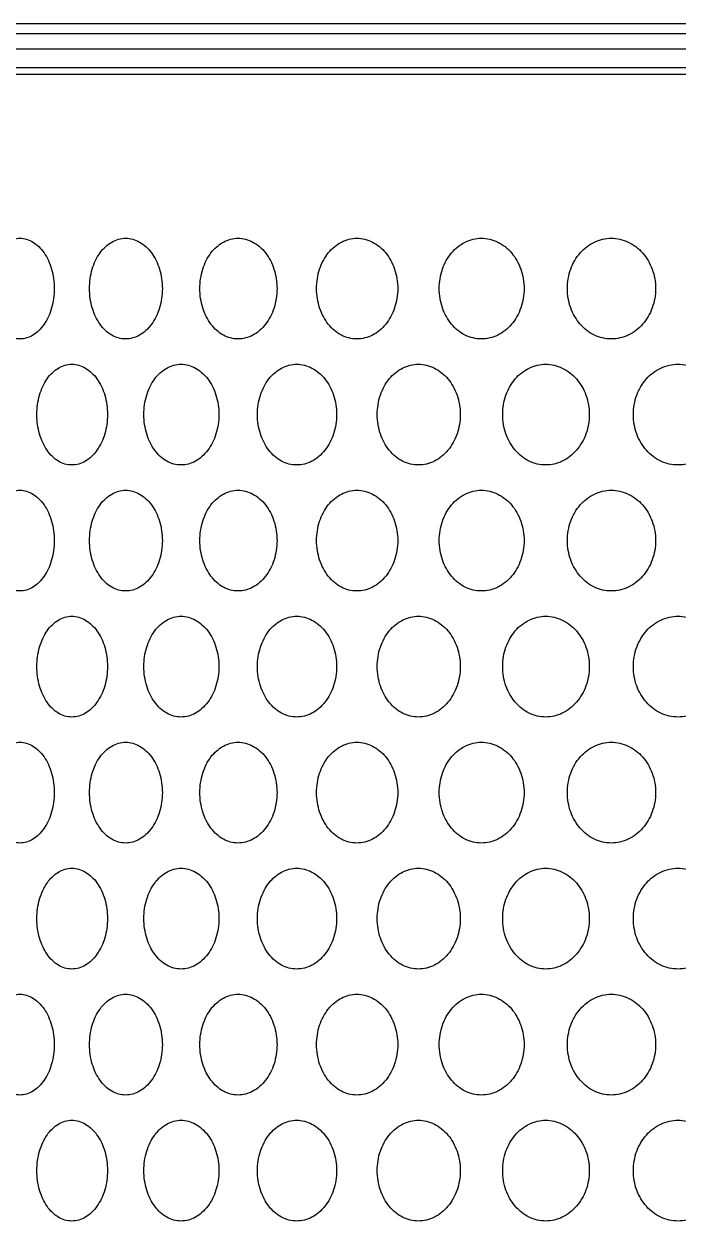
# Model space of a CAD drawing. Header units: millimetres. Extents: x 324 to 7054, y -67 to 2159.
# Drawn here: x 593.3 to 645.2, y 685 to 780 of the extents above; entities that cross this region are included whole.
import ezdxf

# ---------------------------------------------------------------- set-up
doc = ezdxf.new("R2010")
doc.units = ezdxf.units.MM
doc.header["$LTSCALE"] = 153.67
doc.layers.get('0').update_dxf_attribs({"linetype": 'CONTINUOUS'})
doc.layers.add('02___PRT_ALL_AXES', color=7, linetype='CONTINUOUS')

msp = doc.modelspace()

# ---------------------------------------------------------------- linework, layer by layer
at = {"linetype": 'Continuous'}
for p, q in [((936.34028, 778), (531.51376, 778)), ((925.51376, 776), (543.51376, 776))]:
    msp.add_line(p, q, dxfattribs=at)
at = {"layer": '02___PRT_ALL_AXES', "linetype": 'Continuous'}
for p, q in [((936.14989, 780), (529.01376, 780)), ((531.63665, 779.24103), (935.27949, 779.24103)), ((926.47439, 776.50824), (540.5752, 776.50824))]:
    msp.add_line(p, q, dxfattribs=at)
for points in [[(590.32485, 759), (590.32508, 759.26583), (590.35933, 759.78945), (590.51175, 760.54514), (590.7564, 761.23528), (591.19862, 762.04859), (591.93793, 762.7909), (592.99818, 763.10456), (594.06584, 762.79082), (594.825, 762.05038), (595.28367, 761.2386), (595.53947, 760.54817), (595.6996, 759.79095), (595.73563, 759.2663), (595.73587, 759)], [(598.53459, 759), (598.53484, 759.26583), (598.57151, 759.78945), (598.73471, 760.54514), (598.99659, 761.23528), (599.46983, 762.04859), (600.26054, 762.7909), (601.39329, 763.10456), (602.53264, 762.79082), (603.34194, 762.05038), (603.83065, 761.2386), (604.10312, 760.54817), (604.27364, 759.79095), (604.31202, 759.2663), (604.31227, 759)], [(607.28864, 759), (607.2889, 759.26583), (607.32785, 759.78945), (607.50117, 760.54514), (607.77925, 761.23528), (608.2816, 762.04859), (609.12055, 762.7909), (610.32126, 763.10456), (611.52775, 762.79082), (612.38394, 762.05038), (612.90073, 761.2386), (613.18878, 760.54817), (613.36903, 759.79095), (613.40958, 759.2663), (613.40985, 759)], [(616.55196, 759), (616.55223, 759.26583), (616.59331, 759.78945), (616.77605, 760.54514), (617.06921, 761.23528), (617.59867, 762.04859), (618.4825, 762.7909), (619.74636, 763.10456), (621.01515, 762.79082), (621.91482, 762.05038), (622.45762, 761.2386), (622.7601, 760.54817), (622.94934, 759.79095), (622.99192, 759.2663), (622.99219, 759)], [(626.28746, 759), (626.28775, 759.26583), (626.33078, 759.78945), (626.52222, 760.54514), (626.82928, 761.23528), (627.38373, 762.04859), (628.3089, 762.7909), (629.63086, 763.10456), (630.95688, 762.79082), (631.89642, 762.05038), (632.46306, 761.2386), (632.77875, 760.54817), (632.97623, 759.79095), (633.02066, 759.2663), (633.02095, 759)], [(636.45618, 759), (636.45648, 759.26583), (636.5013, 759.78945), (636.70067, 760.54514), (637.02041, 761.23528), (637.59762, 762.04859), (638.56043, 762.7909), (639.9352, 763.10456), (641.31313, 762.79082), (642.28878, 762.05038), (642.87699, 761.2386), (643.20464, 760.54817), (643.40957, 759.79095), (643.45567, 759.2663), (643.45597, 759)], [(595.73587, 759), (595.73563, 758.73417), (595.69973, 758.21055), (595.54027, 757.45486), (595.28522, 756.76472), (594.82653, 755.95141), (594.06667, 755.2091), (592.99616, 754.89544), (591.93877, 755.20918), (591.20011, 755.94962), (590.75789, 756.7614), (590.51251, 757.45183), (590.35946, 758.20905), (590.32508, 758.7337), (590.32485, 759)], [(604.31227, 759), (604.31201, 758.73417), (604.27378, 758.21055), (604.10397, 757.45486), (603.8323, 756.76472), (603.34358, 755.95141), (602.53353, 755.2091), (601.39113, 754.89544), (600.26144, 755.20918), (599.47142, 755.94962), (598.99818, 756.7614), (598.73552, 757.45183), (598.57165, 758.20905), (598.53483, 758.7337), (598.53459, 759)], [(613.40985, 759), (613.40958, 758.73417), (613.36918, 758.21055), (613.18968, 757.45486), (612.90247, 756.76472), (612.38568, 755.95141), (611.52869, 755.2091), (610.31897, 754.89544), (609.1215, 755.20918), (608.28329, 755.94962), (607.78094, 756.7614), (607.50204, 757.45183), (607.328, 758.20905), (607.2889, 758.7337), (607.28864, 759)], [(622.99219, 759), (622.99191, 758.73417), (622.9495, 758.21055), (622.76104, 757.45486), (622.45945, 756.76472), (621.91664, 755.95141), (621.01614, 755.2091), (619.74396, 754.89544), (618.48349, 755.20918), (617.60045, 755.94962), (617.07099, 756.7614), (616.77696, 757.45183), (616.59346, 758.20905), (616.55222, 758.7337), (616.55196, 759)], [(633.02095, 759), (633.02065, 758.73417), (632.9764, 758.21055), (632.77973, 757.45486), (632.46497, 756.76472), (631.89832, 755.95141), (630.95792, 755.2091), (629.62835, 754.89544), (628.30994, 755.20918), (627.3856, 755.94962), (626.83115, 756.7614), (626.52318, 757.45183), (626.33094, 758.20905), (626.28774, 758.7337), (626.28746, 759)], [(643.45597, 759), (643.45566, 758.73417), (643.40974, 758.21055), (643.20566, 757.45486), (642.87897, 756.76472), (642.29076, 755.95141), (641.31421, 755.2091), (639.93258, 754.89544), (638.56151, 755.20918), (637.59956, 755.94962), (637.02235, 756.7614), (636.70167, 757.45183), (636.50146, 758.20905), (636.45647, 758.7337), (636.45618, 759)], [(594.35958, 749), (594.35982, 749.26583), (594.3953, 749.78945), (594.55318, 750.54514), (594.80658, 751.23528), (595.26453, 752.04859), (596.02993, 752.7909), (597.12697, 753.10456), (598.23103, 752.79082), (599.01565, 752.05038), (599.48958, 751.2386), (599.75385, 750.54817), (599.91926, 749.79095), (599.95648, 749.2663), (599.95672, 749)], [(602.84572, 749), (602.84597, 749.26583), (602.8838, 749.78945), (603.05214, 750.54514), (603.32226, 751.23528), (603.8103, 752.04859), (604.62554, 752.7909), (605.79285, 753.10456), (606.96636, 752.79082), (607.79952, 752.05038), (608.30253, 751.2386), (608.58292, 750.54817), (608.7584, 749.79095), (608.79788, 749.2663), (608.79814, 749)], [(611.85891, 749), (611.85918, 749.26583), (611.89921, 749.78945), (612.07733, 750.54514), (612.36309, 751.23528), (612.87926, 752.04859), (613.74108, 752.7909), (614.97398, 753.10456), (616.21224, 752.79082), (617.09061, 752.05038), (617.62068, 751.2386), (617.91609, 750.54817), (618.10092, 749.79095), (618.14251, 749.2663), (618.14278, 749)], [(621.36308, 749), (621.36336, 749.26583), (621.40543, 749.78945), (621.59262, 750.54514), (621.89288, 751.23528), (622.4351, 752.04859), (623.34006, 752.7909), (624.63362, 753.10456), (625.93167, 752.79082), (626.85173, 752.05038), (627.40674, 751.2386), (627.71597, 750.54817), (627.90943, 749.79095), (627.95296, 749.2663), (627.95324, 749)], [(631.32017, 749), (631.32047, 749.26583), (631.36441, 749.78945), (631.55992, 750.54514), (631.87347, 751.23528), (632.43959, 752.04859), (633.38405, 752.7909), (634.73309, 753.10456), (636.08574, 752.79082), (637.04382, 752.05038), (637.62153, 751.2386), (637.94336, 750.54817), (638.14467, 749.79095), (638.18995, 749.2663), (638.19025, 749)], [(641.69034, 749), (641.69064, 749.26583), (641.73629, 749.78945), (641.93933, 750.54514), (642.26493, 751.23528), (642.85266, 752.04859), (643.83286, 752.7909), (645.23197, 753.10456), (646.63381, 752.79082), (647.62606, 752.05038), (648.22418, 751.2386), (648.55731, 750.54817), (648.76566, 749.79095), (648.81253, 749.2663), (648.81283, 749)], [(599.95672, 749), (599.95647, 748.73417), (599.91939, 748.21055), (599.75467, 747.45486), (599.49118, 746.76472), (599.01724, 745.95141), (598.23189, 745.2091), (597.12488, 744.89544), (596.03079, 745.20918), (595.26608, 745.94962), (594.80811, 746.7614), (594.55397, 747.45183), (594.39543, 748.20905), (594.35981, 748.7337), (594.35958, 749)], [(608.79814, 749), (608.79787, 748.73417), (608.75854, 748.21055), (608.5838, 747.45486), (608.30422, 746.76472), (607.80121, 745.95141), (606.96727, 745.2091), (605.79063, 744.89544), (604.62646, 745.20918), (603.81195, 745.94962), (603.3239, 746.7614), (603.05299, 747.45183), (602.88394, 748.20905), (602.84597, 748.7337), (602.84572, 749)], [(618.14278, 749), (618.1425, 748.73417), (618.10107, 748.21055), (617.917, 747.45486), (617.62246, 746.76472), (617.09239, 745.95141), (616.21321, 745.2091), (614.97164, 744.89544), (613.74205, 745.20918), (612.881, 745.94962), (612.36483, 746.7614), (612.07822, 747.45183), (611.89936, 748.20905), (611.85917, 748.7337), (611.85891, 749)], [(627.95324, 749), (627.95295, 748.73417), (627.90959, 748.21055), (627.71694, 747.45486), (627.4086, 746.76472), (626.8536, 745.95141), (625.93269, 745.2091), (624.63116, 744.89544), (623.34108, 745.20918), (622.43693, 745.94962), (621.8947, 746.7614), (621.59356, 747.45183), (621.40559, 748.20905), (621.36335, 748.7337), (621.36308, 749)], [(638.19025, 749), (638.18995, 748.73417), (638.14484, 748.21055), (637.94436, 747.45486), (637.62348, 746.76472), (637.04576, 745.95141), (636.0868, 745.2091), (634.73053, 744.89544), (633.38511, 745.20918), (632.44149, 745.94962), (631.87538, 746.7614), (631.5609, 747.45183), (631.36458, 748.20905), (631.32046, 748.7337), (631.32017, 749)], [(648.81283, 749), (648.81252, 748.73417), (648.76583, 748.21055), (648.55835, 747.45486), (648.22619, 746.76472), (647.62807, 745.95141), (646.63491, 745.2091), (645.22932, 744.89544), (643.83396, 745.20918), (642.85464, 745.94962), (642.2669, 746.7614), (641.94035, 747.45183), (641.73646, 748.20905), (641.69064, 748.7337), (641.69034, 749)], [(590.32485, 739), (590.32508, 739.26583), (590.35933, 739.78945), (590.51175, 740.54514), (590.7564, 741.23528), (591.19862, 742.04859), (591.93793, 742.7909), (592.99818, 743.10456), (594.06584, 742.79082), (594.825, 742.05038), (595.28367, 741.2386), (595.53947, 740.54817), (595.6996, 739.79095), (595.73563, 739.2663), (595.73587, 739)], [(598.53459, 739), (598.53484, 739.26583), (598.57151, 739.78945), (598.73471, 740.54514), (598.99659, 741.23528), (599.46983, 742.04859), (600.26054, 742.7909), (601.39329, 743.10456), (602.53264, 742.79082), (603.34194, 742.05038), (603.83065, 741.2386), (604.10312, 740.54817), (604.27364, 739.79095), (604.31202, 739.2663), (604.31227, 739)], [(607.28864, 739), (607.2889, 739.26583), (607.32785, 739.78945), (607.50117, 740.54514), (607.77925, 741.23528), (608.2816, 742.04859), (609.12055, 742.7909), (610.32126, 743.10456), (611.52775, 742.79082), (612.38394, 742.05038), (612.90073, 741.2386), (613.18878, 740.54817), (613.36903, 739.79095), (613.40958, 739.2663), (613.40985, 739)], [(616.55196, 739), (616.55223, 739.26583), (616.59331, 739.78945), (616.77605, 740.54514), (617.06921, 741.23528), (617.59867, 742.04859), (618.4825, 742.7909), (619.74636, 743.10456), (621.01515, 742.79082), (621.91482, 742.05038), (622.45762, 741.2386), (622.7601, 740.54817), (622.94934, 739.79095), (622.99192, 739.2663), (622.99219, 739)], [(626.28746, 739), (626.28775, 739.26583), (626.33078, 739.78945), (626.52222, 740.54514), (626.82928, 741.23528), (627.38373, 742.04859), (628.3089, 742.7909), (629.63086, 743.10456), (630.95688, 742.79082), (631.89642, 742.05038), (632.46306, 741.2386), (632.77875, 740.54817), (632.97623, 739.79095), (633.02066, 739.2663), (633.02095, 739)], [(636.45618, 739), (636.45648, 739.26583), (636.5013, 739.78945), (636.70067, 740.54514), (637.02041, 741.23528), (637.59762, 742.04859), (638.56043, 742.7909), (639.9352, 743.10456), (641.31313, 742.79082), (642.28878, 742.05038), (642.87699, 741.2386), (643.20464, 740.54817), (643.40957, 739.79095), (643.45567, 739.2663), (643.45597, 739)], [(595.73587, 739), (595.73563, 738.73417), (595.69973, 738.21055), (595.54027, 737.45486), (595.28522, 736.76472), (594.82653, 735.95141), (594.06667, 735.2091), (592.99616, 734.89544), (591.93877, 735.20918), (591.20011, 735.94962), (590.75789, 736.7614), (590.51251, 737.45183), (590.35946, 738.20905), (590.32508, 738.7337), (590.32485, 739)], [(604.31227, 739), (604.31201, 738.73417), (604.27378, 738.21055), (604.10397, 737.45486), (603.8323, 736.76472), (603.34358, 735.95141), (602.53353, 735.2091), (601.39113, 734.89544), (600.26144, 735.20918), (599.47142, 735.94962), (598.99818, 736.7614), (598.73552, 737.45183), (598.57165, 738.20905), (598.53483, 738.7337), (598.53459, 739)], [(613.40985, 739), (613.40958, 738.73417), (613.36918, 738.21055), (613.18968, 737.45486), (612.90247, 736.76472), (612.38568, 735.95141), (611.52869, 735.2091), (610.31897, 734.89544), (609.1215, 735.20918), (608.28329, 735.94962), (607.78094, 736.7614), (607.50204, 737.45183), (607.328, 738.20905), (607.2889, 738.7337), (607.28864, 739)], [(622.99219, 739), (622.99191, 738.73417), (622.9495, 738.21055), (622.76104, 737.45486), (622.45945, 736.76472), (621.91664, 735.95141), (621.01614, 735.2091), (619.74396, 734.89544), (618.48349, 735.20918), (617.60045, 735.94962), (617.07099, 736.7614), (616.77696, 737.45183), (616.59346, 738.20905), (616.55222, 738.7337), (616.55196, 739)], [(633.02095, 739), (633.02065, 738.73417), (632.9764, 738.21055), (632.77973, 737.45486), (632.46497, 736.76472), (631.89832, 735.95141), (630.95792, 735.2091), (629.62835, 734.89544), (628.30994, 735.20918), (627.3856, 735.94962), (626.83115, 736.7614), (626.52318, 737.45183), (626.33094, 738.20905), (626.28774, 738.7337), (626.28746, 739)], [(643.45597, 739), (643.45566, 738.73417), (643.40974, 738.21055), (643.20566, 737.45486), (642.87897, 736.76472), (642.29076, 735.95141), (641.31421, 735.2091), (639.93258, 734.89544), (638.56151, 735.20918), (637.59956, 735.94962), (637.02235, 736.7614), (636.70167, 737.45183), (636.50146, 738.20905), (636.45647, 738.7337), (636.45618, 739)], [(594.35958, 729), (594.35982, 729.26583), (594.3953, 729.78945), (594.55318, 730.54514), (594.80658, 731.23528), (595.26453, 732.04859), (596.02993, 732.7909), (597.12697, 733.10456), (598.23103, 732.79082), (599.01565, 732.05038), (599.48958, 731.2386), (599.75385, 730.54817), (599.91926, 729.79095), (599.95648, 729.2663), (599.95672, 729)], [(602.84572, 729), (602.84597, 729.26583), (602.8838, 729.78945), (603.05214, 730.54514), (603.32226, 731.23528), (603.8103, 732.04859), (604.62554, 732.7909), (605.79285, 733.10456), (606.96636, 732.79082), (607.79952, 732.05038), (608.30253, 731.2386), (608.58292, 730.54817), (608.7584, 729.79095), (608.79788, 729.2663), (608.79814, 729)], [(611.85891, 729), (611.85918, 729.26583), (611.89921, 729.78945), (612.07733, 730.54514), (612.36309, 731.23528), (612.87926, 732.04859), (613.74108, 732.7909), (614.97398, 733.10456), (616.21224, 732.79082), (617.09061, 732.05038), (617.62068, 731.2386), (617.91609, 730.54817), (618.10092, 729.79095), (618.14251, 729.2663), (618.14278, 729)], [(621.36308, 729), (621.36336, 729.26583), (621.40543, 729.78945), (621.59262, 730.54514), (621.89288, 731.23528), (622.4351, 732.04859), (623.34006, 732.7909), (624.63362, 733.10456), (625.93167, 732.79082), (626.85173, 732.05038), (627.40674, 731.2386), (627.71597, 730.54817), (627.90943, 729.79095), (627.95296, 729.2663), (627.95324, 729)], [(631.32017, 729), (631.32047, 729.26583), (631.36441, 729.78945), (631.55992, 730.54514), (631.87347, 731.23528), (632.43959, 732.04859), (633.38405, 732.7909), (634.73309, 733.10456), (636.08574, 732.79082), (637.04382, 732.05038), (637.62153, 731.2386), (637.94336, 730.54817), (638.14467, 729.79095), (638.18995, 729.2663), (638.19025, 729)], [(641.69034, 729), (641.69064, 729.26583), (641.73629, 729.78945), (641.93933, 730.54514), (642.26493, 731.23528), (642.85266, 732.04859), (643.83286, 732.7909), (645.23197, 733.10456), (646.63381, 732.79082), (647.62606, 732.05038), (648.22418, 731.2386), (648.55731, 730.54817), (648.76566, 729.79095), (648.81253, 729.2663), (648.81283, 729)], [(599.95672, 729), (599.95647, 728.73417), (599.91939, 728.21055), (599.75467, 727.45486), (599.49118, 726.76472), (599.01724, 725.95141), (598.23189, 725.2091), (597.12488, 724.89544), (596.03079, 725.20918), (595.26608, 725.94962), (594.80811, 726.7614), (594.55397, 727.45183), (594.39543, 728.20905), (594.35981, 728.7337), (594.35958, 729)], [(608.79814, 729), (608.79787, 728.73417), (608.75854, 728.21055), (608.5838, 727.45486), (608.30422, 726.76472), (607.80121, 725.95141), (606.96727, 725.2091), (605.79063, 724.89544), (604.62646, 725.20918), (603.81195, 725.94962), (603.3239, 726.7614), (603.05299, 727.45183), (602.88394, 728.20905), (602.84597, 728.7337), (602.84572, 729)], [(618.14278, 729), (618.1425, 728.73417), (618.10107, 728.21055), (617.917, 727.45486), (617.62246, 726.76472), (617.09239, 725.95141), (616.21321, 725.2091), (614.97164, 724.89544), (613.74205, 725.20918), (612.881, 725.94962), (612.36483, 726.7614), (612.07822, 727.45183), (611.89936, 728.20905), (611.85917, 728.7337), (611.85891, 729)], [(627.95324, 729), (627.95295, 728.73417), (627.90959, 728.21055), (627.71694, 727.45486), (627.4086, 726.76472), (626.8536, 725.95141), (625.93269, 725.2091), (624.63116, 724.89544), (623.34108, 725.20918), (622.43693, 725.94962), (621.8947, 726.7614), (621.59356, 727.45183), (621.40559, 728.20905), (621.36335, 728.7337), (621.36308, 729)], [(638.19025, 729), (638.18995, 728.73417), (638.14484, 728.21055), (637.94436, 727.45486), (637.62348, 726.76472), (637.04576, 725.95141), (636.0868, 725.2091), (634.73053, 724.89544), (633.38511, 725.20918), (632.44149, 725.94962), (631.87538, 726.7614), (631.5609, 727.45183), (631.36458, 728.20905), (631.32046, 728.7337), (631.32017, 729)], [(648.81283, 729), (648.81252, 728.73417), (648.76583, 728.21055), (648.55835, 727.45486), (648.22619, 726.76472), (647.62807, 725.95141), (646.63491, 725.2091), (645.22932, 724.89544), (643.83396, 725.20918), (642.85464, 725.94962), (642.2669, 726.7614), (641.94035, 727.45183), (641.73646, 728.20905), (641.69064, 728.7337), (641.69034, 729)], [(590.32485, 719), (590.32508, 719.26583), (590.35933, 719.78945), (590.51175, 720.54514), (590.7564, 721.23528), (591.19862, 722.04859), (591.93793, 722.7909), (592.99818, 723.10456), (594.06584, 722.79082), (594.825, 722.05038), (595.28367, 721.2386), (595.53947, 720.54817), (595.6996, 719.79095), (595.73563, 719.2663), (595.73587, 719)], [(598.53459, 719), (598.53484, 719.26583), (598.57151, 719.78945), (598.73471, 720.54514), (598.99659, 721.23528), (599.46983, 722.04859), (600.26054, 722.7909), (601.39329, 723.10456), (602.53264, 722.79082), (603.34194, 722.05038), (603.83065, 721.2386), (604.10312, 720.54817), (604.27364, 719.79095), (604.31202, 719.2663), (604.31227, 719)], [(607.28864, 719), (607.2889, 719.26583), (607.32785, 719.78945), (607.50117, 720.54514), (607.77925, 721.23528), (608.2816, 722.04859), (609.12055, 722.7909), (610.32126, 723.10456), (611.52775, 722.79082), (612.38394, 722.05038), (612.90073, 721.2386), (613.18878, 720.54817), (613.36903, 719.79095), (613.40958, 719.2663), (613.40985, 719)], [(616.55196, 719), (616.55223, 719.26583), (616.59331, 719.78945), (616.77605, 720.54514), (617.06921, 721.23528), (617.59867, 722.04859), (618.4825, 722.7909), (619.74636, 723.10456), (621.01515, 722.79082), (621.91482, 722.05038), (622.45762, 721.2386), (622.7601, 720.54817), (622.94934, 719.79095), (622.99192, 719.2663), (622.99219, 719)], [(626.28746, 719), (626.28775, 719.26583), (626.33078, 719.78945), (626.52222, 720.54514), (626.82928, 721.23528), (627.38373, 722.04859), (628.3089, 722.7909), (629.63086, 723.10456), (630.95688, 722.79082), (631.89642, 722.05038), (632.46306, 721.2386), (632.77875, 720.54817), (632.97623, 719.79095), (633.02066, 719.2663), (633.02095, 719)], [(636.45618, 719), (636.45648, 719.26583), (636.5013, 719.78945), (636.70067, 720.54514), (637.02041, 721.23528), (637.59762, 722.04859), (638.56043, 722.7909), (639.9352, 723.10456), (641.31313, 722.79082), (642.28878, 722.05038), (642.87699, 721.2386), (643.20464, 720.54817), (643.40957, 719.79095), (643.45567, 719.2663), (643.45597, 719)], [(595.73587, 719), (595.73563, 718.73417), (595.69973, 718.21055), (595.54027, 717.45486), (595.28522, 716.76472), (594.82653, 715.95141), (594.06667, 715.2091), (592.99616, 714.89544), (591.93877, 715.20918), (591.20011, 715.94962), (590.75789, 716.7614), (590.51251, 717.45183), (590.35946, 718.20905), (590.32508, 718.7337), (590.32485, 719)], [(604.31227, 719), (604.31201, 718.73417), (604.27378, 718.21055), (604.10397, 717.45486), (603.8323, 716.76472), (603.34358, 715.95141), (602.53353, 715.2091), (601.39113, 714.89544), (600.26144, 715.20918), (599.47142, 715.94962), (598.99818, 716.7614), (598.73552, 717.45183), (598.57165, 718.20905), (598.53483, 718.7337), (598.53459, 719)], [(613.40985, 719), (613.40958, 718.73417), (613.36918, 718.21055), (613.18968, 717.45486), (612.90247, 716.76472), (612.38568, 715.95141), (611.52869, 715.2091), (610.31897, 714.89544), (609.1215, 715.20918), (608.28329, 715.94962), (607.78094, 716.7614), (607.50204, 717.45183), (607.328, 718.20905), (607.2889, 718.7337), (607.28864, 719)], [(622.99219, 719), (622.99191, 718.73417), (622.9495, 718.21055), (622.76104, 717.45486), (622.45945, 716.76472), (621.91664, 715.95141), (621.01614, 715.2091), (619.74396, 714.89544), (618.48349, 715.20918), (617.60045, 715.94962), (617.07099, 716.7614), (616.77696, 717.45183), (616.59346, 718.20905), (616.55222, 718.7337), (616.55196, 719)], [(633.02095, 719), (633.02065, 718.73417), (632.9764, 718.21055), (632.77973, 717.45486), (632.46497, 716.76472), (631.89832, 715.95141), (630.95792, 715.2091), (629.62835, 714.89544), (628.30994, 715.20918), (627.3856, 715.94962), (626.83115, 716.7614), (626.52318, 717.45183), (626.33094, 718.20905), (626.28774, 718.7337), (626.28746, 719)], [(643.45597, 719), (643.45566, 718.73417), (643.40974, 718.21055), (643.20566, 717.45486), (642.87897, 716.76472), (642.29076, 715.95141), (641.31421, 715.2091), (639.93258, 714.89544), (638.56151, 715.20918), (637.59956, 715.94962), (637.02235, 716.7614), (636.70167, 717.45183), (636.50146, 718.20905), (636.45647, 718.7337), (636.45618, 719)], [(594.35958, 709), (594.35982, 709.26583), (594.3953, 709.78945), (594.55318, 710.54514), (594.80658, 711.23528), (595.26453, 712.04859), (596.02993, 712.7909), (597.12697, 713.10456), (598.23103, 712.79082), (599.01565, 712.05038), (599.48958, 711.2386), (599.75385, 710.54817), (599.91926, 709.79095), (599.95648, 709.2663), (599.95672, 709)], [(602.84572, 709), (602.84597, 709.26583), (602.8838, 709.78945), (603.05214, 710.54514), (603.32226, 711.23528), (603.8103, 712.04859), (604.62554, 712.7909), (605.79285, 713.10456), (606.96636, 712.79082), (607.79952, 712.05038), (608.30253, 711.2386), (608.58292, 710.54817), (608.7584, 709.79095), (608.79788, 709.2663), (608.79814, 709)], [(611.85891, 709), (611.85918, 709.26583), (611.89921, 709.78945), (612.07733, 710.54514), (612.36309, 711.23528), (612.87926, 712.04859), (613.74108, 712.7909), (614.97398, 713.10456), (616.21224, 712.79082), (617.09061, 712.05038), (617.62068, 711.2386), (617.91609, 710.54817), (618.10092, 709.79095), (618.14251, 709.2663), (618.14278, 709)], [(621.36308, 709), (621.36336, 709.26583), (621.40543, 709.78945), (621.59262, 710.54514), (621.89288, 711.23528), (622.4351, 712.04859), (623.34006, 712.7909), (624.63362, 713.10456), (625.93167, 712.79082), (626.85173, 712.05038), (627.40674, 711.2386), (627.71597, 710.54817), (627.90943, 709.79095), (627.95296, 709.2663), (627.95324, 709)], [(631.32017, 709), (631.32047, 709.26583), (631.36441, 709.78945), (631.55992, 710.54514), (631.87347, 711.23528), (632.43959, 712.04859), (633.38405, 712.7909), (634.73309, 713.10456), (636.08574, 712.79082), (637.04382, 712.05038), (637.62153, 711.2386), (637.94336, 710.54817), (638.14467, 709.79095), (638.18995, 709.2663), (638.19025, 709)], [(641.69034, 709), (641.69064, 709.26583), (641.73629, 709.78945), (641.93933, 710.54514), (642.26493, 711.23528), (642.85266, 712.04859), (643.83286, 712.7909), (645.23197, 713.10456), (646.63381, 712.79082), (647.62606, 712.05038), (648.22418, 711.2386), (648.55731, 710.54817), (648.76566, 709.79095), (648.81253, 709.2663), (648.81283, 709)], [(599.95672, 709), (599.95647, 708.73417), (599.91939, 708.21055), (599.75467, 707.45486), (599.49118, 706.76472), (599.01724, 705.95141), (598.23189, 705.2091), (597.12488, 704.89544), (596.03079, 705.20918), (595.26608, 705.94962), (594.80811, 706.7614), (594.55397, 707.45183), (594.39543, 708.20905), (594.35981, 708.7337), (594.35958, 709)], [(608.79814, 709), (608.79787, 708.73417), (608.75854, 708.21055), (608.5838, 707.45486), (608.30422, 706.76472), (607.80121, 705.95141), (606.96727, 705.2091), (605.79063, 704.89544), (604.62646, 705.20918), (603.81195, 705.94962), (603.3239, 706.7614), (603.05299, 707.45183), (602.88394, 708.20905), (602.84597, 708.7337), (602.84572, 709)], [(618.14278, 709), (618.1425, 708.73417), (618.10107, 708.21055), (617.917, 707.45486), (617.62246, 706.76472), (617.09239, 705.95141), (616.21321, 705.2091), (614.97164, 704.89544), (613.74205, 705.20918), (612.881, 705.94962), (612.36483, 706.7614), (612.07822, 707.45183), (611.89936, 708.20905), (611.85917, 708.7337), (611.85891, 709)], [(627.95324, 709), (627.95295, 708.73417), (627.90959, 708.21055), (627.71694, 707.45486), (627.4086, 706.76472), (626.8536, 705.95141), (625.93269, 705.2091), (624.63116, 704.89544), (623.34108, 705.20918), (622.43693, 705.94962), (621.8947, 706.7614), (621.59356, 707.45183), (621.40559, 708.20905), (621.36335, 708.7337), (621.36308, 709)], [(638.19025, 709), (638.18995, 708.73417), (638.14484, 708.21055), (637.94436, 707.45486), (637.62348, 706.76472), (637.04576, 705.95141), (636.0868, 705.2091), (634.73053, 704.89544), (633.38511, 705.20918), (632.44149, 705.94962), (631.87538, 706.7614), (631.5609, 707.45183), (631.36458, 708.20905), (631.32046, 708.7337), (631.32017, 709)], [(648.81283, 709), (648.81252, 708.73417), (648.76583, 708.21055), (648.55835, 707.45486), (648.22619, 706.76472), (647.62807, 705.95141), (646.63491, 705.2091), (645.22932, 704.89544), (643.83396, 705.20918), (642.85464, 705.94962), (642.2669, 706.7614), (641.94035, 707.45183), (641.73646, 708.20905), (641.69064, 708.7337), (641.69034, 709)], [(590.32485, 699), (590.32508, 699.26583), (590.35933, 699.78945), (590.51175, 700.54514), (590.7564, 701.23528), (591.19862, 702.04859), (591.93793, 702.7909), (592.99818, 703.10456), (594.06584, 702.79082), (594.825, 702.05038), (595.28367, 701.2386), (595.53947, 700.54817), (595.6996, 699.79095), (595.73563, 699.2663), (595.73587, 699)], [(598.53459, 699), (598.53484, 699.26583), (598.57151, 699.78945), (598.73471, 700.54514), (598.99659, 701.23528), (599.46983, 702.04859), (600.26054, 702.7909), (601.39329, 703.10456), (602.53264, 702.79082), (603.34194, 702.05038), (603.83065, 701.2386), (604.10312, 700.54817), (604.27364, 699.79095), (604.31202, 699.2663), (604.31227, 699)], [(607.28864, 699), (607.2889, 699.26583), (607.32785, 699.78945), (607.50117, 700.54514), (607.77925, 701.23528), (608.2816, 702.04859), (609.12055, 702.7909), (610.32126, 703.10456), (611.52775, 702.79082), (612.38394, 702.05038), (612.90073, 701.2386), (613.18878, 700.54817), (613.36903, 699.79095), (613.40958, 699.2663), (613.40985, 699)], [(616.55196, 699), (616.55223, 699.26583), (616.59331, 699.78945), (616.77605, 700.54514), (617.06921, 701.23528), (617.59867, 702.04859), (618.4825, 702.7909), (619.74636, 703.10456), (621.01515, 702.79082), (621.91482, 702.05038), (622.45762, 701.2386), (622.7601, 700.54817), (622.94934, 699.79095), (622.99192, 699.2663), (622.99219, 699)], [(626.28746, 699), (626.28775, 699.26583), (626.33078, 699.78945), (626.52222, 700.54514), (626.82928, 701.23528), (627.38373, 702.04859), (628.3089, 702.7909), (629.63086, 703.10456), (630.95688, 702.79082), (631.89642, 702.05038), (632.46306, 701.2386), (632.77875, 700.54817), (632.97623, 699.79095), (633.02066, 699.2663), (633.02095, 699)], [(636.45618, 699), (636.45648, 699.26583), (636.5013, 699.78945), (636.70067, 700.54514), (637.02041, 701.23528), (637.59762, 702.04859), (638.56043, 702.7909), (639.9352, 703.10456), (641.31313, 702.79082), (642.28878, 702.05038), (642.87699, 701.2386), (643.20464, 700.54817), (643.40957, 699.79095), (643.45567, 699.2663), (643.45597, 699)], [(595.73587, 699), (595.73563, 698.73417), (595.69973, 698.21055), (595.54027, 697.45486), (595.28522, 696.76472), (594.82653, 695.95141), (594.06667, 695.2091), (592.99616, 694.89544), (591.93877, 695.20918), (591.20011, 695.94962), (590.75789, 696.7614), (590.51251, 697.45183), (590.35946, 698.20905), (590.32508, 698.7337), (590.32485, 699)], [(604.31227, 699), (604.31201, 698.73417), (604.27378, 698.21055), (604.10397, 697.45486), (603.8323, 696.76472), (603.34358, 695.95141), (602.53353, 695.2091), (601.39113, 694.89544), (600.26144, 695.20918), (599.47142, 695.94962), (598.99818, 696.7614), (598.73552, 697.45183), (598.57165, 698.20905), (598.53483, 698.7337), (598.53459, 699)], [(613.40985, 699), (613.40958, 698.73417), (613.36918, 698.21055), (613.18968, 697.45486), (612.90247, 696.76472), (612.38568, 695.95141), (611.52869, 695.2091), (610.31897, 694.89544), (609.1215, 695.20918), (608.28329, 695.94962), (607.78094, 696.7614), (607.50204, 697.45183), (607.328, 698.20905), (607.2889, 698.7337), (607.28864, 699)], [(622.99219, 699), (622.99191, 698.73417), (622.9495, 698.21055), (622.76104, 697.45486), (622.45945, 696.76472), (621.91664, 695.95141), (621.01614, 695.2091), (619.74396, 694.89544), (618.48349, 695.20918), (617.60045, 695.94962), (617.07099, 696.7614), (616.77696, 697.45183), (616.59346, 698.20905), (616.55222, 698.7337), (616.55196, 699)], [(633.02095, 699), (633.02065, 698.73417), (632.9764, 698.21055), (632.77973, 697.45486), (632.46497, 696.76472), (631.89832, 695.95141), (630.95792, 695.2091), (629.62835, 694.89544), (628.30994, 695.20918), (627.3856, 695.94962), (626.83115, 696.7614), (626.52318, 697.45183), (626.33094, 698.20905), (626.28774, 698.7337), (626.28746, 699)], [(643.45597, 699), (643.45566, 698.73417), (643.40974, 698.21055), (643.20566, 697.45486), (642.87897, 696.76472), (642.29076, 695.95141), (641.31421, 695.2091), (639.93258, 694.89544), (638.56151, 695.20918), (637.59956, 695.94962), (637.02235, 696.7614), (636.70167, 697.45183), (636.50146, 698.20905), (636.45647, 698.7337), (636.45618, 699)], [(594.35958, 689), (594.35982, 689.26583), (594.3953, 689.78945), (594.55318, 690.54514), (594.80658, 691.23528), (595.26453, 692.04859), (596.02993, 692.7909), (597.12697, 693.10456), (598.23103, 692.79082), (599.01565, 692.05038), (599.48958, 691.2386), (599.75385, 690.54817), (599.91926, 689.79095), (599.95648, 689.2663), (599.95672, 689)], [(602.84572, 689), (602.84597, 689.26583), (602.8838, 689.78945), (603.05214, 690.54514), (603.32226, 691.23528), (603.8103, 692.04859), (604.62554, 692.7909), (605.79285, 693.10456), (606.96636, 692.79082), (607.79952, 692.05038), (608.30253, 691.2386), (608.58292, 690.54817), (608.7584, 689.79095), (608.79788, 689.2663), (608.79814, 689)], [(611.85891, 689), (611.85918, 689.26583), (611.89921, 689.78945), (612.07733, 690.54514), (612.36309, 691.23528), (612.87926, 692.04859), (613.74108, 692.7909), (614.97398, 693.10456), (616.21224, 692.79082), (617.09061, 692.05038), (617.62068, 691.2386), (617.91609, 690.54817), (618.10092, 689.79095), (618.14251, 689.2663), (618.14278, 689)], [(621.36308, 689), (621.36336, 689.26583), (621.40543, 689.78945), (621.59262, 690.54514), (621.89288, 691.23528), (622.4351, 692.04859), (623.34006, 692.7909), (624.63362, 693.10456), (625.93167, 692.79082), (626.85173, 692.05038), (627.40674, 691.2386), (627.71597, 690.54817), (627.90943, 689.79095), (627.95296, 689.2663), (627.95324, 689)], [(631.32017, 689), (631.32047, 689.26583), (631.36441, 689.78945), (631.55992, 690.54514), (631.87347, 691.23528), (632.43959, 692.04859), (633.38405, 692.7909), (634.73309, 693.10456), (636.08574, 692.79082), (637.04382, 692.05038), (637.62153, 691.2386), (637.94336, 690.54817), (638.14467, 689.79095), (638.18995, 689.2663), (638.19025, 689)], [(641.69034, 689), (641.69064, 689.26583), (641.73629, 689.78945), (641.93933, 690.54514), (642.26493, 691.23528), (642.85266, 692.04859), (643.83286, 692.7909), (645.23197, 693.10456), (646.63381, 692.79082), (647.62606, 692.05038), (648.22418, 691.2386), (648.55731, 690.54817), (648.76566, 689.79095), (648.81253, 689.2663), (648.81283, 689)], [(599.95672, 689), (599.95647, 688.73417), (599.91939, 688.21055), (599.75467, 687.45486), (599.49118, 686.76472), (599.01724, 685.95141), (598.23189, 685.2091), (597.12488, 684.89544), (596.03079, 685.20918), (595.26608, 685.94962), (594.80811, 686.7614), (594.55397, 687.45183), (594.39543, 688.20905), (594.35981, 688.7337), (594.35958, 689)], [(608.79814, 689), (608.79787, 688.73417), (608.75854, 688.21055), (608.5838, 687.45486), (608.30422, 686.76472), (607.80121, 685.95141), (606.96727, 685.2091), (605.79063, 684.89544), (604.62646, 685.20918), (603.81195, 685.94962), (603.3239, 686.7614), (603.05299, 687.45183), (602.88394, 688.20905), (602.84597, 688.7337), (602.84572, 689)], [(618.14278, 689), (618.1425, 688.73417), (618.10107, 688.21055), (617.917, 687.45486), (617.62246, 686.76472), (617.09239, 685.95141), (616.21321, 685.2091), (614.97164, 684.89544), (613.74205, 685.20918), (612.881, 685.94962), (612.36483, 686.7614), (612.07822, 687.45183), (611.89936, 688.20905), (611.85917, 688.7337), (611.85891, 689)], [(627.95324, 689), (627.95295, 688.73417), (627.90959, 688.21055), (627.71694, 687.45486), (627.4086, 686.76472), (626.8536, 685.95141), (625.93269, 685.2091), (624.63116, 684.89544), (623.34108, 685.20918), (622.43693, 685.94962), (621.8947, 686.7614), (621.59356, 687.45183), (621.40559, 688.20905), (621.36335, 688.7337), (621.36308, 689)], [(638.19025, 689), (638.18995, 688.73417), (638.14484, 688.21055), (637.94436, 687.45486), (637.62348, 686.76472), (637.04576, 685.95141), (636.0868, 685.2091), (634.73053, 684.89544), (633.38511, 685.20918), (632.44149, 685.94962), (631.87538, 686.7614), (631.5609, 687.45183), (631.36458, 688.20905), (631.32046, 688.7337), (631.32017, 689)], [(648.81283, 689), (648.81252, 688.73417), (648.76583, 688.21055), (648.55835, 687.45486), (648.22619, 686.76472), (647.62807, 685.95141), (646.63491, 685.2091), (645.22932, 684.89544), (643.83396, 685.20918), (642.85464, 685.94962), (642.2669, 686.7614), (641.94035, 687.45183), (641.73646, 688.20905), (641.69064, 688.7337), (641.69034, 689)]]:
    msp.add_open_spline(points, degree=3, knots=[0, 0, 0, 0, 0.0625, 0.125, 0.1875, 0.25, 0.375, 0.5, 0.625, 0.75, 0.8125, 0.875, 0.9375, 1, 1, 1, 1], dxfattribs=at)

doc.saveas('drawing.dxf')
